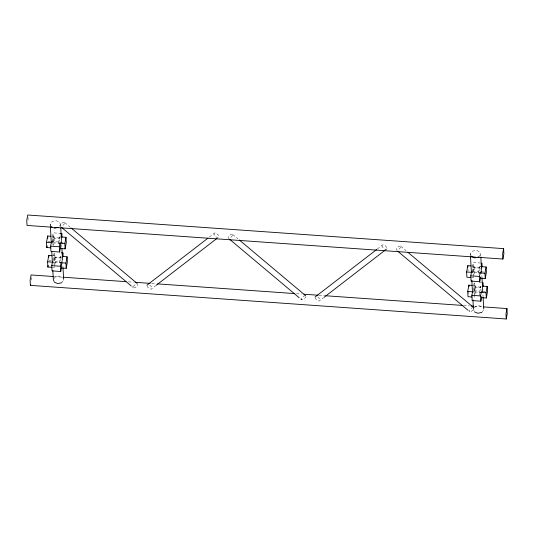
<?xml version="1.0" encoding="UTF-8"?>
<svg xmlns="http://www.w3.org/2000/svg" width="534" height="534" viewBox="0 0 534 534"><rect width="100%" height="100%" fill="white"/><g stroke="black" fill="none" stroke-linecap="round" stroke-linejoin="round"><path stroke-width="0.4" stroke-dasharray="2.67 2" d="M28.035 220.128L28.088 217.198M31.386 280.07L31.439 277.139M52.492 241.221L52.285 237.47L53.146 232.831L60.255 233.331M52.719 241.942L53.44 238.077L53.146 232.831M53.046 241.969L54.074 236.455L51.671 236.288M53.634 245.64L54.368 241.702L54.074 236.455M54.094 253.089L53.373 256.954L62.057 257.568M53.954 260.652L54.535 257.555L54.281 253.063M54.281 260.659L55.162 255.94L52.766 255.773M58.426 243.144L59.594 236.849L59.848 241.341M52.686 267.367L54.281 267.481L55.456 261.186L55.162 255.94M61.403 242.556L61.69 241.008M59.514 262.628L60.682 256.327L60.936 260.826M472.657 271.646L472.403 267.154L473.271 262.508L481.161 263.068M468.592 293.56L468.885 291.985M472.844 271.619L473.565 267.754L473.271 262.508M473.171 271.646L474.192 266.139L471.796 265.965M473.705 290.376L473.491 286.631L474.359 281.992L474.653 287.239L473.932 291.103M474.259 291.13L475.28 285.617L472.884 285.45M478.544 272.821L479.719 266.526L479.966 271.025M474.406 297.158L474.846 294.795M474.993 294.014L475.574 290.863L475.28 285.617M481.521 272.233L481.815 270.691M479.632 292.305L480.807 286.01L481.054 290.503M482.616 291.718L482.903 290.169M306.002 296.43L305.088 298.019L303.325 299.447L301.75 299.868L299.841 298.266M50.376 226.556L50.236 224.08L52.245 221.53L56.11 220.689L59.568 222.051L60.589 224.807L60.729 227.29M59.581 226.082L60.589 224.807M53.834 278.828L55.342 276.919L59.207 276.078L62.665 277.433M61.677 282.746L63.686 280.196M470.441 255.406L470.347 253.757L472.356 251.207L476.221 250.366L479.679 251.728L480.794 256.14M478.691 257.034L480.7 254.484M474.446 307.871L475.454 306.596L479.318 305.755L482.776 307.11M481.788 312.423L483.797 309.874M473.137 309.894L471.375 311.315L469.8 311.743L468.525 310.675M209.295 237.123L214.855 232.857L216.731 233.525L218.426 235.194L218.94 236.882L217.972 237.61L216.096 236.942L214.401 235.274L213.887 233.578M147.144 285.757L147.484 286.885L149.18 288.554L151.062 289.221L155.307 285.964M377.344 248.991L382.898 244.726L384.78 245.393L386.476 247.062L386.99 248.757L385.675 249.772M315.193 297.625L315.534 298.753L317.229 300.422L319.105 301.089L323.35 297.839M386.99 248.757L386.022 249.485L384.146 248.817L382.451 247.142L381.937 245.453M64.24 222.217L62.665 222.638L60.903 224.066L59.988 225.655L60.455 226.483L62.031 226.062L63.793 224.634L64.707 223.045L64.24 222.217L70.615 227.564M232.297 234.092L230.721 234.519L228.959 235.941L228.045 237.537L228.512 238.358L230.087 237.937L231.849 236.509L232.764 234.92L232.297 234.092L238.031 238.905M133.694 287.993L135.269 287.572L137.031 286.144L137.952 284.555L137.485 283.728L135.91 284.148L134.147 285.577L133.226 287.165L133.694 287.993L131.785 286.391M400.346 245.967L398.771 246.388L397.009 247.816L396.088 249.405L396.555 250.232L398.13 249.805L399.899 248.383L400.814 246.788L400.346 245.967L406.08 250.78M305.541 295.602L303.959 296.03L302.197 297.451L301.283 299.047L301.75 299.868M473.585 307.477L472.009 307.898L470.247 309.326L469.333 310.915L469.8 311.743M52.285 237.47L60.969 238.084M472.403 267.154L481.087 267.761M53.44 238.077L59.755 238.524M473.565 267.754L480.667 268.255M47.967 241.255L50.37 241.421M51.171 241.475L59.421 242.076M61.49 242.209L63.092 242.323M472.443 271.252L478.758 271.699M481.608 271.886L484.011 272.053M53.367 242.776L58.106 243.11M474.279 272.507L478.224 272.787M471.716 277.567L473.318 277.68L474.486 271.379L474.192 266.139M479.091 282.326L483.043 282.606M473.491 286.631L482.175 287.245M54.535 257.555L61.637 258.062M474.653 287.239L480.967 287.679M49.055 260.732L51.458 260.899M54.989 261.166L59.721 261.5M473.978 290.75L479.051 291.123M482.696 291.364L485.099 291.537M54.455 262.254L58.4 262.534M474.579 291.931L479.312 292.265M54.395 276.599L62.712 277.186M128.434 281.825L133.427 282.179M151.729 283.474L155.888 283.768M296.477 293.7L301.47 294.047M318.938 295.282L324.765 295.696M463.692 305.508L469.519 305.922M474.506 306.276L482.829 306.863M317.863 297.004L319.559 298.673L320.073 300.368M149.814 285.129L151.509 286.805L152.023 288.493M470.347 253.757L471.115 255.826M473.698 309.833L474.212 311.215M50.236 224.08L51.004 226.149M481.621 271.018L481.948 276.806M482.689 290.035L483.056 296.65M481.254 270.758L481.334 272.26M479.672 293.053L479.926 297.551M473.104 273.929L473.231 276.178M474.152 292.665L474.319 295.662M468.004 269.43L468.084 270.932M61.517 241.341L61.65 243.824M61.697 244.652L61.884 247.956M62.625 261.186L62.945 266.973M52.946 243.504L53.026 244.999M54.034 262.988L54.281 267.481M53.413 257.702L53.587 260.699"/><path stroke-width="0.8" d="M50.797 247.829L46.792 247.549L46.505 242.302L47.673 236.008L50.877 236.235M46.792 247.549L47.085 245.974M51.885 267.314L47.886 267.027L47.593 261.787L48.761 255.486L51.965 255.713M60.335 244.378L60.509 247.376L59.641 252.015L50.964 251.401L50.67 246.161L51.531 241.515M47.886 267.027L48.18 265.451M61.43 263.863L61.597 266.86L60.729 271.499L52.052 270.885L51.758 265.638L52.619 260.999M59.641 252.015L59.347 246.775L60.215 242.129M61.11 237.31L61.831 233.445L60.255 233.331M60.729 271.499L60.435 266.252L61.303 261.613M62.198 256.794L62.919 252.922L61.343 252.816M60.315 248.504L65.115 248.844L64.821 243.597L65.996 237.303L61.196 236.963M65.115 248.844L66.289 242.543L65.996 237.303M61.403 267.981L66.209 268.322L65.916 263.075L67.084 256.781L62.284 256.44M66.209 268.322L67.377 262.027L67.084 256.781M470.915 277.506L466.916 277.226L466.623 271.98L467.797 265.685L470.995 265.912M472.003 296.991L468.004 296.704L467.711 291.464L468.885 285.163L472.083 285.39M480.627 277.053L479.759 281.698L471.081 281.084L470.788 275.838L471.649 271.199M481.715 296.537L480.854 301.176L472.169 300.562L471.876 295.315L472.744 290.676M479.759 281.698L479.465 276.452L480.333 271.806M481.227 266.993L481.948 263.122L482.162 266.866M480.854 301.176L480.56 295.929L481.421 291.29M482.322 286.471L483.043 282.606L483.25 286.351M480.44 278.181L485.239 278.521L484.945 273.274L486.114 266.98L480.513 266.586M485.239 278.521L486.407 272.227L486.114 266.98M481.528 297.665L486.327 297.999L486.033 292.759L487.208 286.458L482.409 286.124M486.327 297.999L487.502 291.704L487.208 286.458M483.657 306.916L506.953 308.565L507.24 313.685L506.252 318.992L30.398 285.376L30.765 284.315M52.005 227.197L27.047 225.435L26.76 220.315L27.748 215.008L503.602 248.624L502.614 253.93L502.901 259.05L477.943 257.288M502.901 259.05L503.889 253.743L503.602 248.624M506.953 308.565L505.965 313.872L506.252 318.992M146.97 285.189L207.986 238.137M155.961 285.456L216.971 238.404M315.02 297.064L376.69 249.498M324.011 297.331L385.021 250.272M58.58 227.357L54.715 228.198L51.257 226.837M61.677 282.746L57.812 283.587L54.355 282.226M478.691 257.034L474.826 257.875L471.368 256.52M481.788 312.423L477.917 313.264L474.466 311.903M54.501 227.377L475.447 257.108M46.505 242.302L52.899 242.756M58.426 243.144L64.821 243.597M466.623 271.98L473.024 272.433M478.544 272.821L484.945 273.274M50.67 246.161L59.347 246.775M470.788 275.838L479.465 276.452M47.593 261.787L53.987 262.234M59.514 262.628L65.916 263.075M467.711 291.464L474.112 291.911M479.632 292.305L486.033 292.759M51.758 265.638L60.435 266.252M471.876 295.315L480.56 295.929M53.56 276.539L31.099 274.95L30.111 280.257L30.398 285.376M63.546 277.239L125.937 281.652M135.089 282.299L150.067 283.354M157.55 283.881L294.815 293.58M303.966 294.227L318.11 295.222M325.6 295.756L462.858 305.448M471.182 306.035L473.678 306.216M407.989 252.382L472.95 306.943M397.83 251.3L467.884 310.141M239.305 239.98L305.541 295.602M229.78 239.432L299.2 297.732M71.249 228.098L136.844 283.194M61.73 227.551L131.144 285.857M54.101 281.538L53.333 279.469L52.826 270.371M480.84 256.967L481.575 270.191M481.995 277.633L482.689 290.035M483.103 297.471L483.751 309.046M470.487 256.233L471.315 271.118M471.822 280.21L472.376 290.129M472.937 300.048L473.444 309.146M467.797 265.685L467.877 267.18M468.885 285.163L468.965 286.665M61.831 233.445L62.037 237.189M62.919 252.922L63.132 256.674M60.776 228.118L61.47 240.514M61.931 248.784L62.578 260.358M62.992 267.794L63.639 279.369M50.376 226.556L51.204 241.441M51.765 251.36L52.272 260.452M47.673 236.008L47.8 238.251M48.761 255.486L48.848 256.988"/></g></svg>
